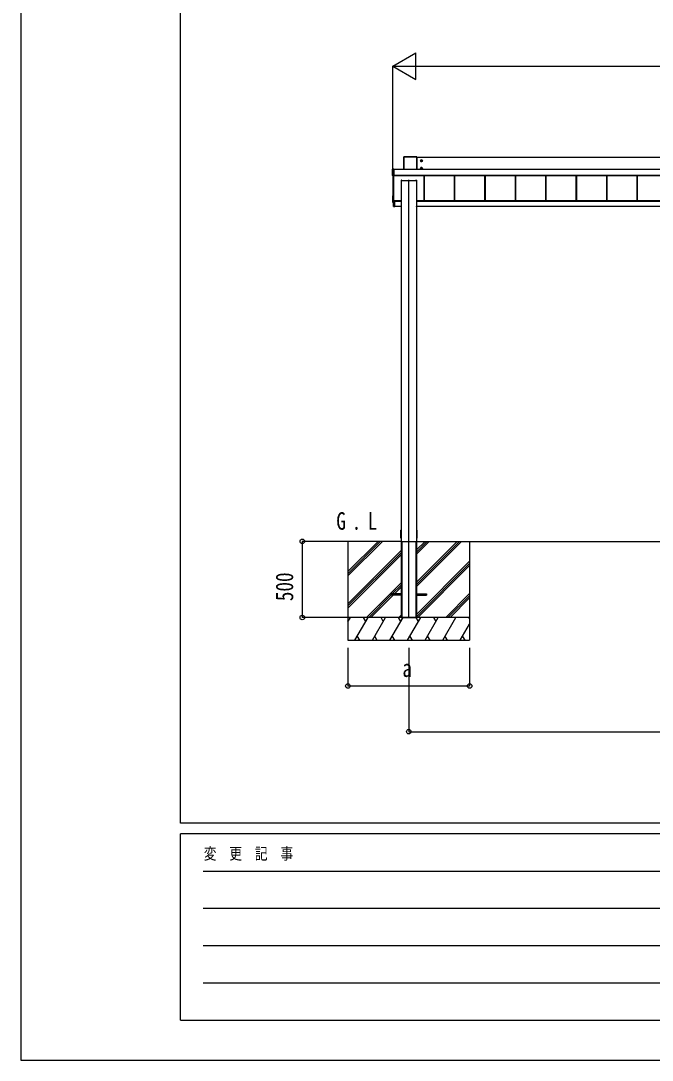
# Model space of a CAD drawing. Units: millimetres, scale not verified. Extents: x -14718 to 14718, y -10395 to 10395.
# Drawn here: x -14718 to -10567, y -10395 to -3569 of the extents above; entities that cross this region are included whole.
import ezdxf
from ezdxf.enums import TextEntityAlignment as Align

# ---------------------------------------------------------------- set-up
doc = ezdxf.new("R2010")
doc.units = ezdxf.units.MM
doc.header["$LTSCALE"] = 50
for name, color, linetype in [('0-2_USER1', 3, 'Continuous'), ('0-3_YKK_12', 2, 'Continuous'), ('0-4_YKK_A1', 4, 'Continuous'), ('0-5_YKK_D', 6, 'Continuous'), ('0-6_YKK_ZWAK', 7, 'Continuous')]:
    doc.layers.add(name, color=color, linetype=linetype)
doc.styles.add('ＭＳ ゴシック', font='')
doc.styles.get('ＭＳ ゴシック').set_extended_font_data('MS Gothic')

msp = doc.modelspace()

# ---------------------------------------------------------------- linework, layer by layer
at = {"layer": '0-3_YKK_12'}
msp.add_line((-12167.41, -7490), (-12167.41, -4614.3), dxfattribs=at)
at = {"layer": '0-4_YKK_A1'}
for p, q in [((-12200.41, -4462.65), (-12200.41, -4544.81)), ((-12200.07, -4462.79), (-12200.41, -4462.65)), ((-12200.07, -4544.81), (-12200.07, -4462.79)), ((-12114.91, -4462.15), (-12199.91, -4462.15)), ((-12199.91, -4462.15), (-12199.57, -4462.29)), ((-12199.57, -4462.29), (-12199.57, -4462.78)), ((-12199.57, -4462.78), (-12199.57, -4544.81)), ((-12115.25, -4462.78), (-12199.57, -4462.78)), ((-12115.25, -4462.29), (-12114.91, -4462.15)), ((-12115.25, -4544.81), (-12115.25, -4462.78)), ((-12114.41, -4462.65), (-12114.75, -4462.79)), ((-12114.75, -4462.79), (-12114.75, -4544.81)), ((-12114.41, -4544.81), (-12114.41, -4462.65)), ((-6420.41, -4466.37), (-12114.41, -4466.37)), ((-12091.66, -4488.11), (-12077.16, -4488.11)), ((-12086.69, -4487.35), (-12087.41, -4487.35)), ((-12084.41, -4495.36), (-12084.41, -4480.86)), ((-12082.13, -4488.87), (-12081.41, -4488.87)), ((-12273.91, -4586.01), (-12273.91, -4544.03)), ((-12273.45, -4544.23), (-12273.91, -4544.03)), ((-12273.45, -4585.29), (-12273.45, -4544.23)), ((-12273.41, -4543.53), (-12267.71, -4543.53)), ((-12273.41, -4543.53), (-12272.95, -4543.73)), ((-12272.95, -4544.21), (-12272.95, -4585.27)), ((-12265.91, -4544.21), (-12272.95, -4544.21)), ((-12267.71, -4543.57), (-12267.71, -4543.53)), ((-12265.91, -4543.58), (-12267.11, -4543.58)), ((-12267.11, -4543.58), (-12267.11, -4543.58)), ((-12265.91, -4543.58), (-12267.11, -4543.58)), ((-12265.91, -4543.73), (-12265.91, -4543.58)), ((-12265.91, -4543.58), (-12265.91, -4543.58)), ((-12265.91, -4543.73), (-12265.91, -4544.21)), ((-12265.91, -4544.21), (-12265.91, -4585.27)), ((-6374.91, -4544.81), (-12265.91, -4544.81)), ((-6374.91, -4545.29), (-12265.91, -4545.29)), ((-12091.66, -4538.08), (-12077.16, -4538.08)), ((-12086.69, -4537.32), (-12087.41, -4537.32)), ((-12084.41, -4545.33), (-12084.41, -4530.83)), ((-12082.13, -4538.84), (-12081.41, -4538.84)), ((-12273.91, -4586.01), (-12273.45, -4585.29)), ((-12272.95, -4585.78), (-12273.41, -4586.51)), ((-12267.71, -4586.51), (-12273.41, -4586.51)), ((-12272.41, -4586.51), (-12272.41, -4758.93)), ((-12267.71, -4586.51), (-12267.71, -4586.39)), ((-12267.41, -4586.34), (-12267.41, -4758.98)), ((-12267.11, -4586.33), (-12265.91, -4586.33)), ((-12267.11, -4586.33), (-12267.11, -4586.33)), ((-12267.11, -4586.33), (-12265.91, -4586.33)), ((-6374.91, -4584.26), (-12265.91, -4584.26)), ((-6374.91, -4584.78), (-12265.91, -4584.78)), ((-12265.91, -4584.92), (-6374.91, -4584.92)), ((-6374.91, -4584.92), (-12265.91, -4584.92)), ((-12265.91, -4585.27), (-12265.91, -4585.78)), ((-12265.91, -4585.78), (-12265.91, -4586.33)), ((-12265.91, -4586.33), (-12265.91, -4586.33)), ((-12217.41, -4616.51), (-12217.41, -4616.8)), ((-12217.41, -4616.8), (-12217.41, -6983.5)), ((-12217.41, -4616.8), (-12217.11, -4616.8)), ((-12217.11, -4616.5), (-12215.21, -4616.5)), ((-12217.11, -4616.5), (-12217.11, -4616.8)), ((-12217.11, -4616.8), (-12117.71, -4616.8)), ((-12215.21, -4616.5), (-12215.21, -4616.8)), ((-12214.91, -4616.51), (-12214.91, -4616.8)), ((-12213.91, -4616.71), (-12214.91, -4616.71)), ((-12213.91, -4616.71), (-12213.91, -4616.8)), ((-12213.41, -4616.73), (-12213.41, -4616.8)), ((-12121.41, -4616.73), (-12121.41, -4616.8)), ((-12119.91, -4616.71), (-12120.91, -4616.71)), ((-12120.91, -4616.71), (-12120.91, -4616.8)), ((-12119.91, -4616.51), (-12119.91, -4616.8)), ((-12119.61, -4616.5), (-12117.71, -4616.5)), ((-12119.61, -4616.5), (-12119.61, -4616.8)), ((-12117.71, -4616.5), (-12117.71, -4616.8)), ((-12117.41, -4616.51), (-12117.41, -4616.8)), ((-12068.91, -4584.92), (-12068.91, -4751.15)), ((-12068.51, -4584.92), (-12068.51, -4750.2)), ((-12065.91, -4584.92), (-12065.91, -4751.15)), ((-11868.91, -4584.92), (-11868.91, -4751.15)), ((-11866.31, -4584.92), (-11866.31, -4751.15)), ((-11865.91, -4584.92), (-11865.91, -4751.15)), ((-11668.91, -4584.92), (-11668.91, -4751.15)), ((-11666.31, -4584.92), (-11666.31, -4751.15)), ((-11665.91, -4584.92), (-11665.91, -4751.15)), ((-11468.91, -4584.92), (-11468.91, -4751.15)), ((-11466.31, -4584.92), (-11466.31, -4751.15)), ((-11465.91, -4584.92), (-11465.91, -4751.15)), ((-11268.91, -4584.92), (-11268.91, -4751.15)), ((-11266.31, -4584.92), (-11266.31, -4751.15)), ((-11265.91, -4584.92), (-11265.91, -4751.15)), ((-11068.91, -4584.92), (-11068.91, -4751.15)), ((-11066.31, -4584.92), (-11066.31, -4751.15)), ((-11065.91, -4584.92), (-11065.91, -4751.15)), ((-10868.91, -4584.92), (-10868.91, -4751.15)), ((-10866.31, -4584.92), (-10866.31, -4751.15)), ((-10865.91, -4584.92), (-10865.91, -4751.15)), ((-10668.91, -4584.92), (-10668.91, -4751.15)), ((-10666.31, -4584.92), (-10666.31, -4751.15)), ((-10665.91, -4584.92), (-10665.91, -4751.15)), ((-12273.41, -4718.91), (-12273.41, -4759.97)), ((-12273.41, -4760.21), (-12273.41, -4759.97)), ((-12272.94, -4718.41), (-12272.41, -4718.38)), ((-12272.94, -4760.46), (-12267.23, -4760.81)), ((-12272.94, -4760.46), (-12272.94, -4760.71)), ((-12272.94, -4760.71), (-12266.91, -4761.09)), ((-12272.94, -4760.71), (-12272.94, -4760.71)), ((-12272.94, -4760.71), (-12266.91, -4761.09)), ((-12271.91, -4759.48), (-12267.91, -4759.48)), ((-12267.23, -4760.86), (-12267.23, -4760.81)), ((-12263.91, -4750.76), (-12267.11, -4750.76)), ((-12266.91, -4752.71), (-12266.91, -4750.76)), ((-12266.91, -4756.29), (-12266.91, -4752.71)), ((-12266.63, -4752.71), (-12266.91, -4752.71)), ((-12266.91, -4789.38), (-12266.91, -4756.29)), ((-12266.63, -4756.29), (-12266.91, -4756.29)), ((-12266.63, -4750.76), (-12266.63, -4752.71)), ((-12266.63, -4756.29), (-12266.63, -4789.38)), ((-12266.61, -4755.99), (-12266.61, -4753.01)), ((-12266.61, -4755.99), (-12266.61, -4755.99)), ((-12260.41, -4756.28), (-12266.61, -4756.29)), ((-12266.6, -4755.99), (-12266.6, -4755.99)), ((-12266.13, -4753.21), (-12266.41, -4753.21)), ((-12266.13, -4755.79), (-12266.41, -4755.79)), ((-12266.13, -4753.21), (-12266.13, -4755.79)), ((-12266.13, -4755.79), (-12260.41, -4755.78)), ((-12265.41, -4751.5), (-12265.41, -4750.76)), ((-12265.41, -4751.5), (-12260.41, -4751.49)), ((-12217.41, -4751.15), (-12264.41, -4751.15)), ((-12264.41, -4751.15), (-12264.41, -4751.44)), ((-12264.41, -4751.44), (-12264.41, -4751.49)), ((-12263.91, -4751.15), (-12263.91, -4750.76)), ((-12260.41, -4755.78), (-12260.41, -4751.49)), ((-12217.41, -4753.15), (-12260.41, -4753.15)), ((-12260.41, -4755.78), (-12260.41, -4755.98)), ((-12217.41, -4756.02), (-12260.41, -4756.02)), ((-12260.41, -4756.28), (-12260.41, -4789.76)), ((-6417.41, -4751.15), (-12117.41, -4751.15)), ((-6417.41, -4753.15), (-12117.41, -4753.15)), ((-6417.41, -4756.02), (-12117.41, -4756.02)), ((-12266.91, -4789.38), (-12266.63, -4789.38)), ((-12266.63, -4789.38), (-12260.41, -4789.76)), ((-12260.41, -4790.06), (-12266.63, -4789.68)), ((-12218.26, -4787.5), (-12260.41, -4787.5)), ((-12260.41, -4789.76), (-12260.41, -4790.06)), ((-12218.41, -4789.68), (-12218.28, -4787.5)), ((-12218.26, -4787.5), (-12217.78, -4787.5)), ((-12217.91, -4790), (-12218.11, -4790)), ((-12217.78, -4787.5), (-12217.91, -4789.68)), ((-12217.41, -4790), (-12217.91, -4790)), ((-12217.41, -4787.5), (-12217.78, -4787.5)), ((-12117.04, -4787.5), (-12117.41, -4787.5)), ((-12117.41, -4789.68), (-12116.91, -4789.68)), ((-12116.91, -4790), (-12117.41, -4790)), ((-12117.04, -4787.5), (-12116.56, -4787.5)), ((-12116.91, -4789.68), (-12117.04, -4787.5)), ((-12116.91, -4790), (-12116.91, -4789.68)), ((-12116.71, -4790), (-12116.91, -4790)), ((-6417.41, -4787.5), (-12116.56, -4787.5)), ((-12116.54, -4787.5), (-12116.41, -4789.68)), ((-12219.91, -6944.2), (-12219.64, -6913.3)), ((-12219.71, -6967.2), (-12219.91, -6944.2)), ((-12117.41, -6913), (-12115.68, -6913)), ((-12115.68, -6913), (-12115.48, -6913)), ((-12115.18, -6913.3), (-12114.91, -6944.2)), ((-12114.91, -6944.2), (-12115.11, -6967.2)), ((-12217.41, -6987.5), (-12667.41, -6987.5)), ((-12567.41, -6987.5), (-12567.41, -7637.5)), ((-12567.41, -7214.13), (-12340.78, -6987.5)), ((-12567.41, -7185.85), (-12369.06, -6987.5)), ((-12567.41, -7199.99), (-12354.98, -6987.56)), ((-12219.21, -6967.5), (-12219.41, -6967.5)), ((-12217.41, -6967.5), (-12219.21, -6967.5)), ((-12217.41, -6983.5), (-12217.41, -7487.5)), ((-12217.41, -6987.5), (-12217.11, -6987.5)), ((-12217.41, -6987.5), (-12217.41, -7487.5)), ((-12217.11, -6987.5), (-12117.71, -6987.5)), ((-12214.91, -6987.5), (-12214.91, -7487.5)), ((-12213.41, -6987.5), (-12213.41, -7487.5)), ((-12121.41, -6987.5), (-12121.41, -7487.5)), ((-12119.91, -6987.5), (-12119.91, -7487.5)), ((-12115.61, -6967.5), (-12117.41, -6967.5)), ((-12117.41, -6983.5), (-12117.41, -7487.5)), ((-12117.41, -6987.5), (-12117.41, -7487.5)), ((-12117.41, -6987.5), (-67.41, -6987.5)), ((-12117.41, -7072.5), (-12032.41, -6987.5)), ((-12117.41, -7058.36), (-12046.55, -6987.5)), ((-12117.41, -7044.21), (-12060.7, -6987.5)), ((-12117.41, -7284.63), (-11820.32, -6987.54)), ((-12117.41, -7270.49), (-11834.46, -6987.54)), ((-12117.41, -7256.35), (-11848.6, -6987.54)), ((-12115.41, -6967.5), (-12115.61, -6967.5)), ((-11767.41, -6987.5), (-11767.41, -7637.5)), ((-12567.41, -7397.98), (-12217.41, -7047.98)), ((-12567.41, -7412.12), (-12217.41, -7062.12)), ((-12567.41, -7426.26), (-12217.41, -7076.26)), ((-12117.41, -7468.48), (-11767.41, -7118.48)), ((-12117.41, -7482.62), (-11767.41, -7132.62)), ((-12108.15, -7487.5), (-11767.41, -7146.76)), ((-12444.8, -7487.5), (-12217.41, -7260.11)), ((-12276.16, -7333), (-12217.41, -7274.25)), ((-12262.02, -7333), (-12217.41, -7288.4)), ((-12430.66, -7487.5), (-12284.91, -7341.75)), ((-12416.52, -7487.5), (-12271.02, -7342)), ((-12284.91, -7333), (-12284.91, -7342)), ((-12217.41, -7333), (-12284.91, -7333)), ((-12217.41, -7342), (-12284.91, -7342)), ((-12117.41, -7333), (-12049.91, -7333)), ((-12117.41, -7342), (-12049.91, -7342)), ((-12049.91, -7333), (-12049.91, -7342)), ((-11924.3, -7487.5), (-11767.41, -7330.61)), ((-11910.16, -7487.5), (-11767.41, -7344.75)), ((-11896.02, -7487.5), (-11767.41, -7358.89)), ((-11767.41, -7487.5), (-12567.41, -7487.5)), ((-12567.41, -7516.44), (-12550.7, -7487.5)), ((-11767.41, -7487.5), (-12567.41, -7487.5)), ((-12521.84, -7637.5), (-12435.23, -7487.5)), ((-12450.23, -7513.48), (-12465.23, -7487.5)), ((-12406.36, -7637.5), (-12319.76, -7487.5)), ((-12334.76, -7513.48), (-12349.76, -7487.5)), ((-12290.89, -7637.5), (-12204.29, -7487.5)), ((-12219.29, -7513.48), (-12234.29, -7487.5)), ((-12232.67, -7487.5), (-12217.41, -7472.24)), ((-12217.41, -7487.5), (-12117.41, -7487.5)), ((-12175.42, -7637.5), (-12088.82, -7487.5)), ((-12103.82, -7513.48), (-12118.82, -7487.5)), ((-12059.95, -7637.5), (-11973.35, -7487.5)), ((-11988.35, -7513.48), (-12003.35, -7487.5)), ((-11944.48, -7637.5), (-11857.88, -7487.5)), ((-11767.41, -7496.16), (-11772.41, -7487.5)), ((-12565.7, -7513.48), (-12567.41, -7510.52)), ((-11829.01, -7637.5), (-11767.41, -7530.8)), ((-12567.41, -7637.5), (-11767.41, -7637.5)), ((-12506.84, -7611.52), (-12491.84, -7637.5)), ((-12391.37, -7611.52), (-12376.37, -7637.5)), ((-12275.9, -7611.52), (-12260.9, -7637.5)), ((-12160.42, -7611.52), (-12145.43, -7637.5)), ((-12044.96, -7611.52), (-12029.96, -7637.5)), ((-11929.49, -7611.52), (-11914.49, -7637.5)), ((-11814.01, -7611.52), (-11799.02, -7637.5))]:
    msp.add_line(p, q, dxfattribs=at)
for points in [[(-12199.57, -4462.29), (-12115.25, -4462.29), (-12115.25, -4462.78)], [(-12087.41, -4487.35), (-12087.41, -4488.87), (-12086.69, -4488.87)], [(-12083.65, -4485.83), (-12083.65, -4485.11), (-12085.17, -4485.11), (-12085.17, -4485.83)], [(-12085.17, -4490.39), (-12085.17, -4491.11), (-12083.65, -4491.11), (-12083.65, -4490.39)], [(-12081.41, -4488.87), (-12081.41, -4487.35), (-12082.13, -4487.35)], [(-12272.95, -4544.21), (-12272.95, -4543.73), (-12265.91, -4543.73)], [(-12267.61, -4543.58), (-12267.65, -4543.57), (-12267.71, -4543.57)], [(-12087.41, -4537.32), (-12087.41, -4538.84), (-12086.69, -4538.84)], [(-12083.65, -4535.8), (-12083.65, -4535.08), (-12085.17, -4535.08), (-12085.17, -4535.8)], [(-12085.17, -4540.36), (-12085.17, -4541.08), (-12083.65, -4541.08), (-12083.65, -4540.36)], [(-12081.41, -4538.84), (-12081.41, -4537.32), (-12082.13, -4537.32)], [(-12265.91, -4585.78), (-12272.95, -4585.78), (-12272.95, -4585.27), (-12265.91, -4585.27)], [(-12117.71, -4616.8), (-12117.41, -4616.8), (-12117.41, -6983.5)], [(-12272.41, -4758.93), (-12272.41, -4759.5), (-12266.91, -4759.83)], [(-12266.6, -4755.99), (-12266.61, -4755.99), (-12266.61, -4755.99)], [(-12266.59, -4755.99), (-12260.41, -4755.98), (-12260.41, -4756.28)], [(-12266.41, -4755.81), (-12266.41, -4755.79), (-12266.41, -4753.21)], [(-12217.91, -4790), (-12217.91, -4789.68), (-12217.41, -4789.68)], [(-12219.34, -6913), (-12219.14, -6913), (-12217.41, -6913)], [(-12217.11, -6987.5), (-12117.71, -6987.5), (-12117.41, -6987.5)]]:
    msp.add_lwpolyline(points, dxfattribs=at)
for points in [[(-12084.41, -4482.34), (-12089.41, -4485.22), (-12089.41, -4491), (-12084.41, -4493.88), (-12079.41, -4491), (-12079.41, -4485.22)], [(-12084.41, -4532.31), (-12089.41, -4535.19), (-12089.41, -4540.97), (-12084.41, -4543.85), (-12079.41, -4540.97), (-12079.41, -4535.19)]]:
    msp.add_lwpolyline(points, close=True, dxfattribs=at)
for centre, radius in [((-12084.41, -4488.11), 6.25), ((-12084.41, -4488.11), 5), ((-12084.41, -4538.08), 6.25), ((-12084.41, -4538.08), 5)]:
    msp.add_circle(centre, radius, dxfattribs=at)
for centre, radius, start, end in [((-12199.57, -4462.79), 0.5, 90.15046, 179.81463), ((-12199.69, -4466.89), 4.12, 88.40447, 95.35624), ((-12115.25, -4462.79), 0.5, 0.18537, 89.84954), ((-12115.13, -4466.89), 4.12, 84.64376, 91.59553), ((-12084.41, -4488.11), 5.58, 153.74848, 206.25152), ((-12084.41, -4488.11), 5.58, 93.74848, 146.25152), ((-12084.41, -4488.11), 5.58, 213.74848, 266.25152), ((-12086.69, -4485.83), 1.52, 270, 0), ((-12086.69, -4490.39), 1.52, 0, 90), ((-12084.41, -4488.11), 5.58, 33.74848, 86.25152), ((-12084.41, -4488.11), 5.58, 273.74848, 326.25152), ((-12082.13, -4485.83), 1.52, 180, 270), ((-12082.13, -4490.39), 1.52, 90, 180), ((-12084.41, -4488.11), 5.58, 333.74848, 26.25152), ((-12272.95, -4544.23), 0.5, 90.15046, 179.81463), ((-12273.07, -4548.33), 4.12, 88.40447, 95.35624), ((-12267.53, -4541.83), 1.74, 265.66516, 269.50049), ((-12084.41, -4538.08), 5.58, 153.74848, 206.25152), ((-12084.41, -4538.08), 5.58, 93.74848, 146.25152), ((-12084.41, -4538.08), 5.58, 213.74848, 266.25152), ((-12086.69, -4535.8), 1.52, 270, 0), ((-12086.69, -4540.36), 1.52, 0, 90), ((-12084.41, -4538.08), 5.58, 33.74848, 86.25152), ((-12084.41, -4538.08), 5.58, 273.74848, 326.25152), ((-12082.13, -4535.8), 1.52, 180, 270), ((-12082.13, -4540.36), 1.52, 90, 180), ((-12084.41, -4538.08), 5.58, 333.74848, 26.25152), ((-12273.07, -4589.39), 4.12, 88.40447, 95.35624), ((-12272.95, -4585.28), 0.502, 180.349, 269.68592), ((-12267.71, -4586.09), 0.301, 269.99262, 297.9043), ((-12267.2, -4589.04), 2.71, 88.10375, 98.40666), ((-12272.91, -4718.91), 0.5, 93.48119, 179.98396), ((-12272.91, -4759.97), 0.5, 180.01604, 266.51881), ((-12272.91, -4760.21), 0.5, 180, 266.3803), ((-12272.91, -4760.21), 0.5, 180.01604, 266.51881), ((-12271.91, -4758.98), 0.5, 180.01746, 270.01745), ((-12267.91, -4758.98), 0.5, 269.98255, 359.98254), ((-12267.11, -4750.46), 0.3, 180.01748, 270.01745), ((-12267.21, -4760.51), 0.3, 266.48405, 359.9811), ((-12267.21, -4760.56), 0.3, 266.48405, 359.9811), ((-12266.61, -4752.71), 0.3, 180.01746, 270.01745), ((-12266.61, -4756.29), 0.3, 90.12237, 180), ((-12265.29, -4752.78), 1.35, 177.08798, 189.90325), ((-12265.42, -4756.22), 1.22, 169.53624, 183.72385), ((-12265.4, -4756.17), 1.21, 171.62247, 185.82998), ((-12265.36, -4756.22), 1.25, 169.72631, 183.54265), ((-12266.59, -4756.29), 0.3, 90.22184, 92.22662), ((-12266.59, -4756.14), 0.141, 90.0241, 94.22537), ((-12266.2, -4757.78), 1.98, 88.04873, 96.20074), ((-12266.61, -4789.38), 0.3, 180, 266.5), ((-12265.4, -4789.53), 1.24, 173.06854, 186.93146), ((-12218.11, -4789.7), 0.3, 176.5, 270), ((-12116.71, -4789.7), 0.3, 270, 3.5), ((-12219.34, -6913.3), 0.3, 90, 179.5), ((-12115.48, -6913.3), 0.3, 0.5, 90), ((-12219.41, -6967.2), 0.3, 180.5, 270), ((-12115.41, -6967.2), 0.3, 270, 359.5)]:
    msp.add_arc(centre, radius, start, end, dxfattribs=at)
for centre, major_axis, ratio, start_param, end_param in [((-12199.91, -4462.65), (0.382, -0.325), 0.996231, 2.2770247, 3.8440941), ((-12114.91, -4462.65), (0.382, 0.325), 0.996231, 5.5806839, 7.1477533), ((-12273.41, -4544.03), (0.382, -0.325), 0.996231, 2.2770247, 3.8440941), ((-12267.11, -4543.57), (0.6, 0), 0.026226, 3.1415927, 3.8726279), ((-12267.11, -4543.57), (0.6, 0), 0.026226, 3.8726279, 4.712389), ((-12273.41, -4586.01), (0.382, 0.325), 0.996231, 2.4390913, 4.0061606), ((-12267.11, -4586.39), (0.6, 0), 0.096025, 1.5707963, 3.1415927), ((-12267.71, -4586.21), (0, 0.3), 0.998743, 3.1415927, 4.2299164), ((-12217.11, -4616.51), (0.3, 0), 0.034921, 1.5707963, 3.1415927), ((-12215.21, -4616.51), (0.3, 0), 0.034921, 6.2831853, 7.8539816), ((-12213.91, -4616.73), (0.5, 0), 0.034921, 6.2831853, 7.8539816), ((-12120.91, -4616.73), (0.5, 0), 0.034921, 1.5707963, 3.1415927), ((-12119.61, -4616.51), (0.3, 0), 0.034921, 1.5707963, 3.1415927), ((-12117.71, -4616.51), (0.3, 0), 0.034921, 6.2831853, 7.8539816), ((-12266.63, -4760.89), (0.6, -0.037), 0.034769, 3.1437205, 4.2258199), ((-12266.63, -4753.21), (0.301, 0.4), 0.997782, 5.3593221, 6.9301184), ((-12266.63, -4755.79), (0.301, 0.4), 0.997782, 3.7885257, 3.8252324), ((-12266.61, -4753.21), (0.108, 0.169), 0.994155, 5.2849907, 6.855787), ((-12266.61, -4755.79), (-0.145, 0.15), 0.921201, 2.3686772, 3.9027669), ((-12266.61, -4755.79), (0.482, -0.007), 0.414889, 4.7553012, 6.2893908), ((-12266.11, -4755.79), (0.001, 0.2), 0.09157, 1.5714198, 1.6062613), ((-12217.91, -4789.7), (0.5, -0.018), 0.036539, 1.5736281, 3.1406975), ((-12116.91, -4789.7), (0.5, 0.018), 0.036539, 0.0008951, 1.5679645)]:
    msp.add_ellipse(centre, major_axis=major_axis, ratio=ratio, start_param=start_param, end_param=end_param, dxfattribs=at)
at = {"layer": '0-5_YKK_D'}
for p, q in [((-12272.41, -3866.37), (-12120.86, -3778.87)), ((-12120.86, -3953.87), (-12120.86, -3778.87)), ((-12272.41, -4585.51), (-12272.41, -3865.37)), ((-12272.41, -3866.37), (-12120.86, -3953.87)), ((-12272.41, -3866.37), (-11969.3, -3866.37)), ((-12097.41, -3866.37), (-637.41, -3866.37)), ((-12668.41, -6987.5), (-12868.41, -6987.5)), ((-12867.41, -6987.5), (-12867.41, -7487.5)), ((-12568.41, -7487.5), (-12868.41, -7487.5)), ((-12567.41, -7687.5), (-12567.41, -7938.5)), ((-12167.41, -7687.5), (-12167.41, -8238.5)), ((-11767.41, -7687.5), (-11767.41, -7938.5)), ((-12567.41, -7937.5), (-11767.41, -7937.5)), ((-12167.41, -8237.5), (-6367.41, -8237.5))]:
    msp.add_line(p, q, dxfattribs=at)
for centre in [(-12867.41, -6987.5), (-12867.41, -7487.5), (-12567.41, -7937.5), (-11767.41, -7937.5), (-12167.41, -8237.5)]:
    msp.add_circle(centre, 14.88, dxfattribs=at)
at = {"layer": '0-6_YKK_ZWAK'}
for p, q in [((-13667.43, -8837.5), (-13667.43, 9712.5)), ((13632.57, -8837.5), (-13667.43, -8837.5)), ((-4567.43, -8907.5), (-13667.43, -8907.5)), ((-13667.43, -10132.5), (-13667.43, -8907.5)), ((-13518.68, -9152.5), (-4742.43, -9152.5)), ((-13518.68, -9397.5), (-4742.43, -9397.5)), ((-13518.68, -9642.5), (-4742.43, -9642.5)), ((-13518.68, -9887.5), (-4742.43, -9887.5)), ((-13667.43, -10132.5), (-4567.43, -10132.5))]:
    msp.add_line(p, q, dxfattribs=at)
msp.add_lwpolyline([(-14717.5, -10395), (14717.5, -10395), (14717.5, 10395), (-14717.5, 10395)], close=True, dxfattribs=at)

# ---------------------------------------------------------------- texts
at = {"layer": '0-2_USER1', "style": 'ＭＳ ゴシック', "width": 0.8}
for s, p in [('G', (-12643.5, -6946)), ('L', (-12436.63, -6946)), ('.', (-12542.7, -6946))]:
    msp.add_text(s, height=115.5, dxfattribs=at).set_placement(p, align=Align.BOTTOM_LEFT)
at = {"layer": '0-5_YKK_D', "style": 'ＭＳ ゴシック', "width": 0.8}
msp.add_text('500', height=115.5, rotation=90, dxfattribs=at).set_placement((-12892.41, -7380.3), align=Align.BOTTOM_LEFT)
msp.add_text('a', height=115.5, dxfattribs=at).set_placement((-12209.41, -7912.5), align=Align.BOTTOM_LEFT)
at = {"layer": '0-6_YKK_ZWAK', "style": 'ＭＳ ゴシック', "width": 0.8}
msp.add_text('変  更  記  事', height=76.98, dxfattribs=at).set_placement((-13514.59, -9100), align=Align.BOTTOM_LEFT)

doc.saveas('drawing.dxf')
